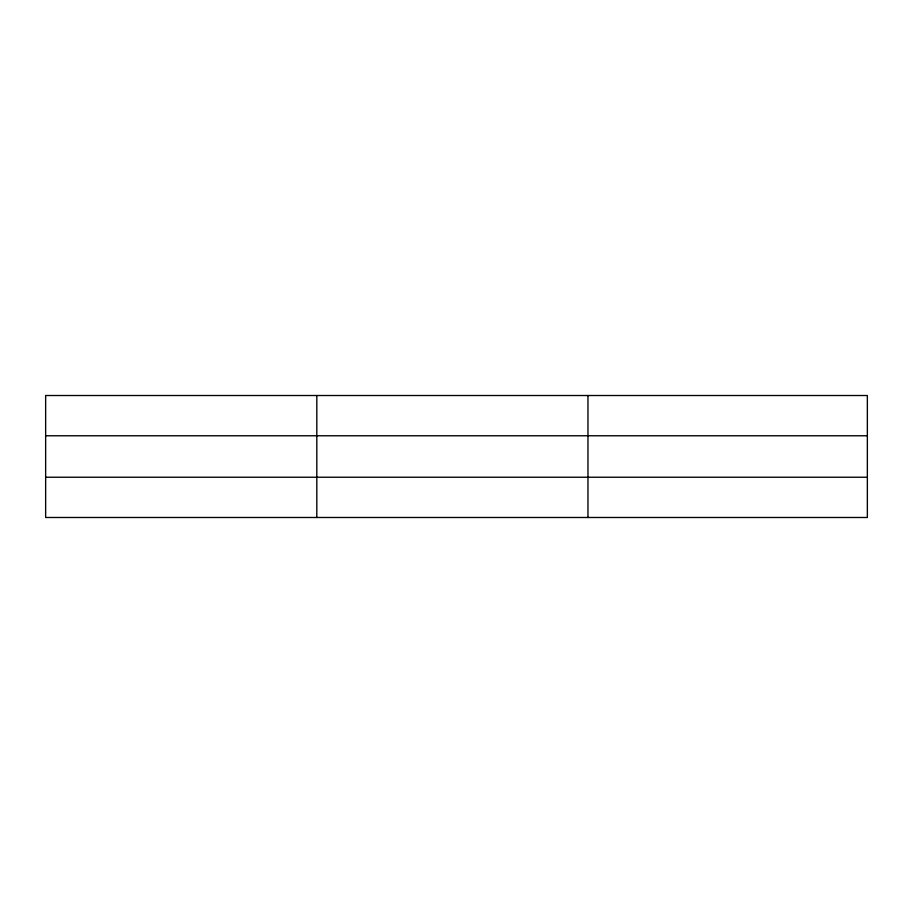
<?xml version="1.0" encoding="UTF-8"?>
<svg xmlns="http://www.w3.org/2000/svg" width="913" height="913" viewBox="0 0 913 913"><rect width="100%" height="100%" fill="white"/><g stroke="black" fill="none" stroke-linecap="round" stroke-linejoin="round"><path stroke-width="1.37" d="M316.811 517.488L316.811 395.512M587.972 517.488L587.972 395.512M867.35 477.237L867.35 517.488L45.65 517.488L45.65 395.512L867.35 395.512L867.35 477.237L45.65 477.237M45.65 435.763L867.35 435.763"/></g></svg>
